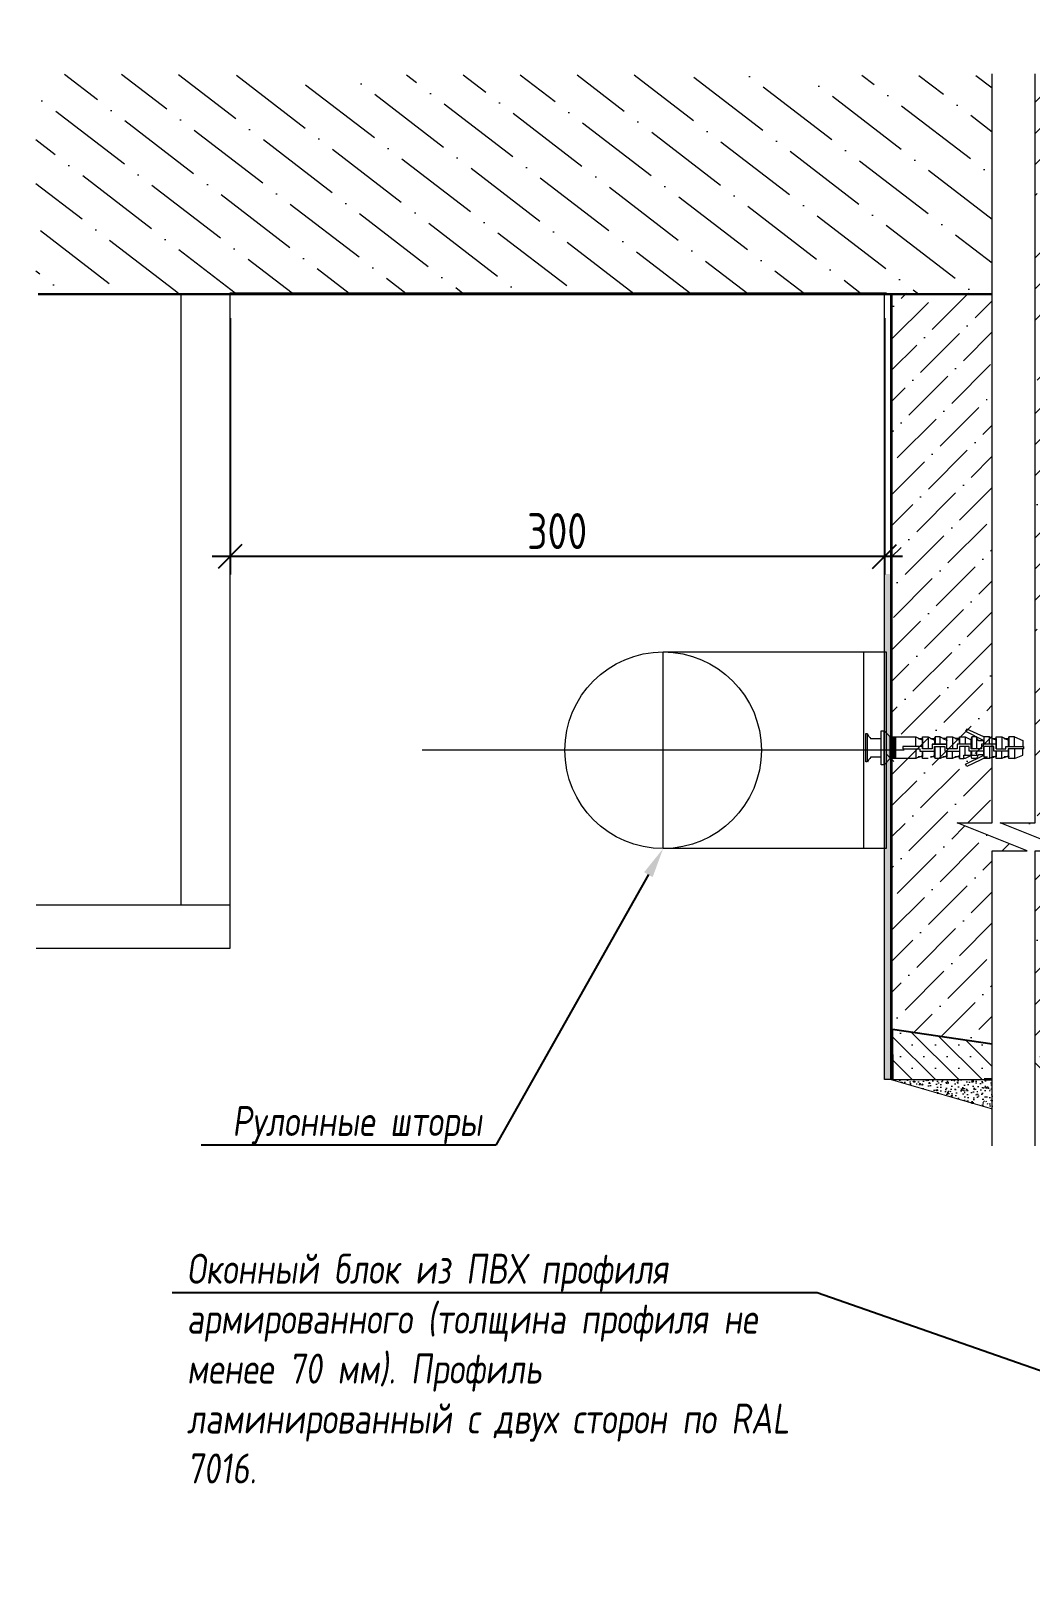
# Model space of a CAD drawing. Header units: millimetres. Extents: x -136099598 to 11807193, y 0 to 779331.
# Drawn here: x 719861 to 728210, y 206553 to 219539 of the extents above; entities that cross this region are included whole.
import ezdxf
from ezdxf import colors
from ezdxf.entities.mleader import LeaderData, LeaderLine
from ezdxf.math import Vec2, Vec3

# ---------------------------------------------------------------- set-up
doc = ezdxf.new("R2010")
doc.units = ezdxf.units.MM
doc.header["$MEASUREMENT"] = 0
doc.layers.get('0').update_dxf_attribs({"color": 250, "lineweight": 9})
doc.layers.get('Defpoints').update_dxf_attribs({"color": 8})
doc.layers.add('!!_для разрезов', color=7, linetype='Continuous')
doc.layers.add('Тонкая', color=7, linetype='Continuous')
for name, color, linetype, lineweight in [('+АР_Размеры', 252, 'Continuous', 9), ('_Штриховки', 250, 'Continuous', 13), ('PDF _Геометрия', 7, 'Continuous', 0), ('TN-СТЯЖКА', 252, 'Continuous', 15), ('АР_Гидроизол', 162, 'Continuous', 9), ('АР_Отметки', 250, 'Continuous', 15), ('АР_Перекрытие', 250, 'Continuous', 30), ('АР_Тонкие', 250, 'Continuous', 5), ('АР_Штриховка', 253, 'Continuous', 13), ('Рисунок', 6, 'Continuous', 35)]:
    doc.layers.add(name, color=color, linetype=linetype, lineweight=lineweight)
doc.styles.add('GOST 2.304', font='CS_Gost2304.shx')
doc.styles.add('ISOCPEUR', font='isocpeur.ttf', dxfattribs={"width": 0.7})
doc.styles.add('Архитект', font='isocpeur.ttf', dxfattribs={"width": 0.8, "oblique": 8})
doc.dimstyles.new('KK 100', dxfattribs={"dimscale": 100, "dimtxt": 3, "dimasz": 2, "dimexe": 1.5, "dimexo": 2, "dimtad": 1, "dimdec": 0, "dimtxsty": 'GOST 2.304', "dimblk": 'OBLIQUE', "dimcen": 2.5, "dimdle": 1.5, "dimadec": 0, "dimazin": 0, "dimtfac": 1, "dimtdec": 0, "dimtmove": 0, "dimatfit": 3, "dimarcsym": 0})

# ---------------------------------------------------------------- blocks, each defined once
blk = doc.blocks.new('_DotSmall')
at = {"color": 0, "linetype": 'ByBlock', "const_width": 0.5}
blk.add_lwpolyline([(-0.0625, 0, 1), (0.0625, 0, 1)], format="xyb", close=True, dxfattribs=at)
blk = doc.blocks.new('_Oblique')
at = {"color": 0, "linetype": 'ByBlock', "lineweight": -2}
blk.add_line((-0.5, -0.5), (0.5, 0.5), dxfattribs=at)
blk = doc.blocks.new('*D1870')
at = {"layer": 'Defpoints', "color": 0, "lineweight": 35, "transparency": 16777216}
for p in [(721522, 217343), (726987, 217343), (721522, 215153)]:
    blk.add_point(p, dxfattribs=at)
at = {"layer": 'АР_Гидроизол', "color": 0, "lineweight": -2, "transparency": 16777216}
for p, q in [((721522, 217143), (721522, 215003)), ((726987, 217143), (726987, 215003)), ((727137, 215153), (721372, 215153))]:
    blk.add_line(p, q, dxfattribs=at)
at = {"layer": 'АР_Гидроизол', "color": 0, "lineweight": -2, "transparency": 16777216, "xscale": 200, "yscale": 200, "zscale": 200, "rotation": 180}
blk.add_blockref('_Oblique', (721522, 215153), dxfattribs=at)
at = {"layer": 'АР_Гидроизол', "color": 0, "lineweight": -2, "transparency": 16777216, "xscale": 200, "yscale": 200, "zscale": 200}
blk.add_blockref('_Oblique', (726987, 215153), dxfattribs=at)
at = {"layer": 'АР_Гидроизол', "color": 0, "transparency": 16777216, "insert": (724254, 215366), "char_height": 300, "attachment_point": 5, "style": 'GOST 2.304'}
blk.add_mtext('300', dxfattribs=at)

msp = doc.modelspace()

# ---------------------------------------------------------------- hatches: boundary and pattern name
at = {"layer": '!!_для разрезов', "linetype": 'Continuous', "lineweight": 18}
h = msp.add_hatch(dxfattribs=at)
h.set_pattern_fill('SACNCR', color=253, scale=57.83317)
h.set_pattern_definition([(135, (1694585.74, -921542.34), (97.379378, 97.379378), []), (135, (1694488.36, -921542.34), (97.379378, 97.379378), [0, -137.715236])])
h.paths.add_polyline_path([(727886.399, 210786.71), (727886.399, 211086.659), (727054.832, 211207.735), (727056.716, 210786.71)])
h.paths.add_polyline_path([(728245.031, 211034.442), (728245.031, 210786.71), (728831.169, 210786.71), (729946.49, 210777.746), (729946.49, 210786.71)])
h = msp.add_hatch()
h.set_pattern_fill('AR-CONC', scale=0.578332, angle=180, style=0)
h.set_pattern_definition([(130, (3834384.73, 2299241.82), (-105.3631696, -9.2180785), [11.017219, -121.189408]), (185, (3834384.73, 2299241.82), (20.3820435, 110.4941134), [8.813775, -96.9515265]), (79.549, (3834375.95, 2299241.05), (-84.981507, 101.275532), [9.3631903, -102.9950928]), (133.8158, (3834384.73, 2299271.2), (-156.773603, -24.314411), [16.5258284, -181.784112]), (83.3644, (3834371.67, 2299269.18), (-137.298395, 143.094043), [14.0447854, -154.492639]), (188.816, (3834384.73, 2299271.2), (-137.29861, 143.0937895), [13.220663, -145.42729]), (159, (3834370.04, 2299263.86), (-87.6836915, -59.1433913), [11.017219, -121.189408]), (214, (3834370.04, 2299263.86), (-35.7420722, 106.52174), [8.813775, -96.9515265]), (108.5486, (3834362.73, 2299258.93), (-123.4255223, 47.3785857), [9.3631903, -102.9950928]), (142.5, (3834384.73, 2299241.822), (-1.78623717, 48.9008595), [0, -95.7763565, 0, -98.420489, 0, -97.3187671]), (172.5, (3834384.73, 2299241.82), (-38.6439291, 57.9376023), [0, -56.11436835, 0, -93.5729127, 0, -37.0913037]), (212.5, (3834417.49, 2299241.822), (-78.41633964, -3.31311426), [0, -36.7240631, 0, -114.5790767, 0, -152.0376211]), (222.5, (3834432.18, 2299241.82), (-85.6678015, 14.7049458), [0, -47.741282, 0, -76.0922587, 0, -107.9687454])])
h.paths.add_polyline_path([(726986.983, 210786.71), (727043.66, 210786.71), (727043.66, 215006.951), (726986.983, 215006.951)])
h = msp.add_hatch()
h.set_pattern_fill('AR-CONC', scale=0.578332, angle=180, style=0)
h.set_pattern_definition([(130, (3835161.54, 2299670.945), (-105.3631696, -9.2180785), [11.017219, -121.189408]), (185, (3835161.54, 2299670.94), (20.3820435, 110.4941134), [8.813775, -96.9515265]), (79.549, (3835152.76, 2299670.18), (-84.981507, 101.275532), [9.3631903, -102.9950928]), (133.8158, (3835161.54, 2299700.32), (-156.773603, -24.314411), [16.5258284, -181.784112]), (83.3644, (3835148.47, 2299698.3), (-137.298395, 143.094043), [14.0447854, -154.492639]), (188.816, (3835161.54, 2299700.32), (-137.29861, 143.0937895), [13.220663, -145.42729]), (159, (3835146.85, 2299692.98), (-87.6836915, -59.1433913), [11.017219, -121.189408]), (214, (3835146.85, 2299692.98), (-35.7420722, 106.52174), [8.813775, -96.9515265]), (108.5486, (3835139.54, 2299688.05), (-123.4255223, 47.3785857), [9.3631903, -102.9950928]), (142.5, (3835161.54, 2299670.945), (-1.78623717, 48.9008595), [0, -95.7763565, 0, -98.420489, 0, -97.3187671]), (172.5, (3835161.54, 2299670.945), (-38.6439291, 57.9376023), [0, -56.11436835, 0, -93.5729127, 0, -37.0913037]), (212.5, (3835194.297, 2299670.945), (-78.41633964, -3.31311426), [0, -36.7240631, 0, -114.5790767, 0, -152.0376211]), (222.5, (3835208.986, 2299670.945), (-85.6678015, 14.7049458), [0, -47.741282, 0, -76.0922587, 0, -107.9687454])])
h.paths.add_polyline_path([(727043.66, 210786.71), (727886.399, 210542.522), (727886.399, 210786.71)])
at = {"layer": '_Штриховки'}
h = msp.add_hatch(dxfattribs=at)
h.set_pattern_fill('ANSI36', color=256, scale=57.83317, angle=90, style=0)
h.set_pattern_definition([(225, (742544.46, 312966.14), (-357.05772, -97.37938), [459.0508, -91.81016, 0, -91.81016])])
h.paths.add_polyline_path([(727886.399, 211088.851), (727886.399, 212696.808), (728178.815, 212696.808), (727593.983, 212929.941), (727886.399, 212929.941), (727886.399, 217350.827), (727043.66, 217350.827), (727043.66, 211212.45)])
h.paths.add_polyline_path([(728245.031, 212696.808), (728245.031, 211036.252), (729946.49, 210786.71), (730874.785, 210786.71), (731565.819, 212179.333), (731565.819, 213399.489), (730032.792, 213399.489), (729946.042, 213486.239), (730032.792, 213572.988), (731565.819, 213572.988), (731565.819, 219166.427), (728245.031, 219166.427), (728245.031, 212929.941), (727952.616, 212929.941), (728537.447, 212696.808)])
at = {"layer": 'АР_Штриховка', "lineweight": 0, "transparency": 33554559}
h = msp.add_hatch(dxfattribs=at)
h.set_pattern_fill('ANSI36', color=256, scale=91.168291, angle=97.4338889)
h.set_pattern_definition([(142.433889, (-14058820.25, 583378.9), (-577.9966104, 79.393882), [723.64831, -144.729662, 0, -144.729662])])
h.paths.add_polyline_path([(727886.399, 217343.061), (727886.399, 219166.427), (719900.91, 219176.792), (719900.91, 217353.426)])

# ---------------------------------------------------------------- linework, layer by layer
at = {"layer": '!!_для разрезов', "color": 251, "linetype": 'Continuous', "lineweight": 18, "elevation": 0}
msp.add_lwpolyline([(727886.399, 211086.659), (727054.832, 211207.735), (727056.716, 210786.71), (727886.399, 210786.71)], dxfattribs=at)
at = {"layer": '+АР_Размеры', "ltscale": 100, "elevation": 0}
for points in [[(727886.399, 210235.522), (727886.399, 212696.808), (728178.815, 212696.808), (727593.983, 212929.941), (727886.399, 212929.941), (727886.399, 219182.535)], [(728245.031, 210235.522), (728245.031, 212696.808), (728537.447, 212696.808), (727952.616, 212929.941), (728245.031, 212929.941), (728245.031, 219182.535)]]:
    msp.add_lwpolyline(points, dxfattribs=at)
at = {"const_width": 8.675, "elevation": 0}
for points in [[(726986.983, 210786.71), (726986.983, 217343.061)], [(727886.399, 210542.522), (727043.66, 210786.71)]]:
    msp.add_lwpolyline(points, dxfattribs=at)
at = {"layer": 'PDF _Геометрия', "lineweight": 18}
msp.add_line((727150.723, 213536.283), (723126.841, 213536.283), dxfattribs=at)
at = {"layer": 'PDF _Геометрия', "lineweight": 18, "elevation": 0}
for points in [[(727002.749, 217350.827), (721521.606, 217350.827), (721521.606, 211880.729), (719903.576, 211880.729)], [(721114.884, 212247.203), (721114.884, 217350.827)], [(726870.104, 213633.232), (726959.951, 213633.232)], [(727035.676, 213467.624), (726983.691, 213415.577), (726959.951, 213415.577), (726959.951, 213699.484), (726983.691, 213699.484), (727035.676, 213647.439), (727248.606, 213647.439), (727276.973, 213633.244)], [(726983.691, 213415.577), (726983.691, 213699.484)], [(727276.973, 213481.819), (727248.606, 213467.624), (727035.676, 213467.624), (727035.676, 213647.427)], [(727054.668, 213467.624), (727054.668, 213647.427)], [(727064.043, 213467.624), (727064.043, 213647.427)], [(727073.538, 213647.415), (727073.538, 213467.611)], [(727083.034, 213467.624), (727083.034, 213647.427)], [(727248.606, 213566.99), (727248.606, 213647.427)], [(727267.598, 213633.232), (727305.339, 213633.232), (727305.339, 213619.036), (727305.339, 213548.06)], [(727305.339, 213633.232), (727305.339, 213647.427), (727352.697, 213647.427), (727352.697, 213548.06)], [(727385.812, 213585.909), (727508.895, 213585.909), (727385.812, 213585.909), (727385.812, 213548.06), (727305.339, 213548.06), (727305.339, 213566.99), (727305.339, 213647.427)], [(727352.697, 213647.427), (727376.315, 213633.232)], [(727406.387, 213618.915), (727371.69, 213633.232), (727404.804, 213633.232), (727409.43, 213647.427)], [(727404.804, 213633.232), (727404.804, 213619.036), (727404.804, 213585.909)], [(727452.041, 213585.909), (727452.041, 213647.427), (727409.43, 213647.427), (727409.43, 213585.909)], [(727452.041, 213647.427), (727480.406, 213633.232)], [(727508.895, 213548.06), (727508.895, 213619.036), (727508.895, 213633.232), (727475.66, 213633.232), (727510.478, 213618.915)], [(727712.33, 213585.909), (727593.995, 213585.909), (727593.995, 213548.06), (727508.895, 213548.06), (727508.895, 213647.427), (727556.132, 213647.427), (727556.132, 213548.06)], [(727508.895, 213633.232), (727508.895, 213647.427)], [(727556.132, 213647.427), (727584.498, 213633.232)], [(727612.986, 213633.232), (727612.986, 213619.036), (727612.986, 213585.909), (727612.986, 213647.427), (727612.986, 213633.232), (727575.123, 213633.232)], [(727612.986, 213647.427), (727650.849, 213647.427), (727660.222, 213647.427), (727712.33, 213623.759)], [(727660.222, 213647.427), (727660.222, 213585.909)], [(727863.778, 213585.909), (727863.778, 213647.427), (727816.421, 213647.427), (727674.467, 213713.668), (727664.971, 213694.736), (727816.421, 213619.036)], [(727920.511, 213585.909), (727797.428, 213585.909), (727797.428, 213548.06), (727712.33, 213548.06), (727712.33, 213623.759), (727717.076, 213647.427)], [(727759.565, 213548.06), (727759.565, 213633.232), (727754.939, 213647.427), (727717.076, 213647.427), (727717.076, 213548.06)], [(727816.421, 213647.427), (727816.421, 213614.3), (727816.421, 213585.909), (727816.421, 213614.3), (727773.809, 213614.3), (727759.565, 213633.232)], [(727863.778, 213647.427), (727892.145, 213633.232)], [(727882.648, 213633.22), (727920.511, 213633.22), (727920.511, 213619.024), (727920.511, 213548.06), (727920.511, 213647.427), (727967.871, 213647.427), (727967.871, 213548.06)], [(727920.511, 213633.232), (727920.511, 213647.427)], [(727967.871, 213647.427), (727996.235, 213633.232)], [(728024.602, 213633.232), (728019.854, 213619.036), (728019.854, 213566.978)], [(728071.961, 213566.99), (728071.961, 213647.427), (728024.602, 213647.427), (728024.602, 213566.978)], [(728071.961, 213647.427), (728142.937, 213619.036), (728142.937, 213566.978)], [(727000.37, 213506.058), (727064.286, 213442.094)], [(727305.339, 213566.978), (727139.767, 213566.978), (727139.767, 213548.06), (727281.72, 213548.06), (727281.72, 213529.128), (727404.804, 213529.128)], [(727248.606, 213548.06), (727248.606, 213467.611)], [(727305.339, 213467.624), (727305.339, 213524.405), (727305.339, 213496.014), (727305.339, 213481.819), (727267.476, 213481.819)], [(727404.804, 213496.001), (727404.804, 213566.978), (727489.902, 213566.978), (727489.902, 213529.128), (727612.986, 213529.128)], [(727409.43, 213467.624), (727409.43, 213524.405), (727409.43, 213566.99)], [(727452.041, 213566.978), (727452.041, 213467.611)], [(727556.132, 213467.624), (727508.895, 213467.624), (727508.895, 213529.128), (727508.895, 213496.014), (727508.895, 213481.819), (727475.78, 213481.819)], [(727584.498, 213481.819), (727556.132, 213467.624), (727556.132, 213529.14)], [(727816.421, 213529.128), (727693.337, 213529.128), (727693.337, 213566.99), (727612.986, 213566.99), (727612.986, 213496.014), (727612.986, 213481.819), (727575.123, 213481.819)], [(727612.986, 213566.978), (727612.986, 213467.611), (727650.849, 213467.611), (727650.849, 213496.001), (727660.222, 213496.001), (727660.222, 213566.978)], [(727660.222, 213496.014), (727712.33, 213496.014), (727717.076, 213496.014), (727717.076, 213529.128)], [(728019.854, 213529.128), (727901.518, 213529.128), (727901.518, 213566.978), (727816.421, 213566.978), (727816.421, 213500.737), (727816.421, 213481.806), (727844.787, 213481.806), (727674.467, 213401.37), (727664.971, 213420.301), (727816.421, 213496.001)], [(727712.33, 213496.014), (727712.33, 213529.128)], [(727717.076, 213496.014), (727759.565, 213496.014), (727769.061, 213496.014), (727773.809, 213500.737), (727816.421, 213500.737), (727816.421, 213566.978)], [(727759.565, 213496.014), (727759.565, 213529.128)], [(727863.778, 213566.978), (727863.778, 213467.611)], [(727967.871, 213467.624), (727920.511, 213467.624), (727920.511, 213529.128), (727920.511, 213496.014), (727920.511, 213481.819), (727882.648, 213481.819)], [(727920.511, 213548.06), (728000.983, 213548.06), (728000.983, 213566.978), (728147.685, 213566.978), (728147.685, 213548.06), (728019.854, 213548.06), (728019.854, 213496.001)], [(727996.235, 213481.819), (727967.871, 213467.624), (727967.871, 213529.14)], [(728024.602, 213467.624), (728024.602, 213548.06)], [(728071.961, 213548.06), (728071.961, 213467.611), (728142.937, 213496.001), (728142.937, 213548.06)], [(726870.104, 213481.819), (726959.951, 213481.819)], [(727352.697, 213467.624), (727305.339, 213467.624), (727305.339, 213481.819)], [(727404.804, 213496.014), (727404.804, 213481.819), (727371.69, 213481.819)], [(727480.406, 213481.819), (727452.041, 213467.624), (727409.43, 213467.624), (727404.804, 213481.819)], [(727508.895, 213467.624), (727508.895, 213481.819)], [(727612.986, 213467.611), (727612.986, 213481.806)], [(727769.061, 213496.014), (727754.819, 213467.624), (727717.076, 213467.624), (727712.33, 213491.278), (727660.222, 213467.624), (727650.726, 213467.624)], [(727892.145, 213481.819), (727863.657, 213467.624), (727816.421, 213467.624)], [(727920.511, 213467.624), (727920.511, 213481.819)], [(728019.854, 213496.014), (728024.602, 213481.819), (727986.741, 213481.819)], [(728071.961, 213467.611), (728024.602, 213467.611), (728024.602, 213481.806)], [(719903.576, 212247.203), (721521.606, 212247.203)]]:
    msp.add_lwpolyline(points, dxfattribs=at)
for points in [[(727000.005, 212715.549), (725138.782, 212715.549), (725138.782, 214356.976), (727000.005, 214356.976)], [(727000.005, 212715.549), (726813.493, 212715.549), (726813.493, 214356.976), (727000.005, 214356.976)], [(726832.242, 213439.233), (726832.242, 213675.818), (726841.738, 213675.818), (726841.738, 213439.233)]]:
    msp.add_lwpolyline(points, close=True, dxfattribs=at)
msp.add_lwpolyline([(728023.262, 213618.574, 0.002048264), (727986.741, 213633.232), (728024.602, 213633.232), (728024.602, 213647.427)], format="xyb", dxfattribs=at)
at = {"layer": 'PDF _Геометрия', "lineweight": 18}
msp.add_circle((725138.766, 213536.283), 820.692, dxfattribs=at)
for centre, radius, start, end in [((726988.548, 213746.24), 161.614, 206.8007769, 224.8033621), ((725725.589, 209766.365), 4164.509, 67.6820776, 68.2007535), ((726037.459, 209776.994), 4153.026, 67.6818414, 68.2019624), ((726176.739, 209356.922), 4605.9, 67.7074807, 68.176462), ((726988.284, 213364.23), 161.308, 135.1732749, 153.2067677), ((724198.775, 221106.595), 8224.377, 291.9522171, 292.210329), ((710200.401, 256007.918), 45865.416, 291.9875713, 292.0339955), ((711470.183, 253124.435), 42755.222, 291.9858123, 292.0356138), ((724518.864, 221102.287), 8215.691, 291.8821883, 292.1413482), ((725249.092, 220061.949), 7094.585, 291.8334679, 292.1409715), ((725379.817, 219961.78), 6989.98, 291.9009777, 292.2121507)]:
    msp.add_arc(centre, radius, start, end, dxfattribs=at)
at = {"layer": 'TN-СТЯЖКА', "elevation": 0}
msp.add_lwpolyline([(727043.66, 210786.71), (726986.983, 210786.71), (726986.983, 217343.061), (727043.66, 217343.061)], close=True, dxfattribs=at)
at = {"layer": 'АР_Перекрытие', "lineweight": 30, "ltscale": 100, "elevation": 0}
msp.add_lwpolyline([(727886.399, 217343.061), (719919.422, 217343.061)], dxfattribs=at)
at = {"layer": 'Рисунок'}
for p, q in [((727043.66, 217343.061), (727043.66, 210786.71)), ((727886.399, 210786.71), (727820.468, 210786.71))]:
    msp.add_line(p, q, dxfattribs=at)
at = {"layer": 'Тонкая', "ltscale": 100}
msp.add_line((727054.832, 211207.735), (727886.399, 211086.659), dxfattribs=at)

# ---------------------------------------------------------------- dimensions: what is measured, and where the dimension line sits
at = {"layer": 'АР_Гидроизол'}
dim = msp.add_linear_dim(base=(721521.606, 215153.113), p1=(726986.983, 217343.061), p2=(721521.606, 217343.061), text='300', dimstyle='KK 100', dxfattribs=at)
dim.commit()
dim.dimension.update_dxf_attribs({"geometry": '*D1870', "text_midpoint": (724254.295, 215365.613)})

# ---------------------------------------------------------------- leaders
at = {"layer": 'АР_Отметки'}
ml = msp.add_multileader_mtext('Standard', dxfattribs=at)
ml.set_content('Л.2', color=256, style='ISOCPEUR')
ml.set_leader_properties(color=256, linetype='Continuous', lineweight=-1)
ml.set_arrow_properties(name='DOTSMALL')
ml.build(insert=Vec2(0, 0))
ml.multileader.update_dxf_attribs({"has_text_frame": 1, "text_left_attachment_type": 4, "text_right_attachment_type": 4, "dogleg_length": 100, "arrow_head_size": 280.8})
ctx = ml.context
ctx.base_point, ctx.char_height, ctx.arrow_head_size, ctx.landing_gap_size, ctx.plane_origin = Vec3(757009.836, 304935.888), 390, 280.8, 78, Vec3(796377.867, 286803.821)
ctx.left_attachment, ctx.right_attachment = 4, 4
notes = []
notes.append((ctx, [(0, (0, 0, 0), (0, 0), (1, 0), 1, [])]))
ctx.mtext.insert, ctx.mtext.width, ctx.mtext.line_spacing_style, ctx.mtext.flow_direction = Vec3(757087.836, 305455.888), 1330.20737, 2, 5
at = {"layer": 'АР_Тонкие'}
ml = msp.add_multileader_mtext('Standard', dxfattribs=at)
ml.set_content('\\pxsm1,ql;Рулонные шторы', color=256, style='Архитект')
ml.set_leader_properties()
ml.build(insert=Vec2(0, 0))
ml.multileader.update_dxf_attribs({"text_left_attachment_type": 6, "text_right_attachment_type": 6, "dogleg_length": 100, "arrow_head_size": 250})
ctx = ml.context
ctx.base_point, ctx.char_height, ctx.arrow_head_size, ctx.landing_gap_size, ctx.plane_origin, ctx.plane_x_axis = Vec3(723640.342, 210241.199), 250, 250, 25, Vec3(699528.05, 196387.299), Vec3(-1, 0)
ctx.left_attachment, ctx.right_attachment = 6, 6
notes.append((ctx, [(1, (1, 1, 0), (723740.342, 210241.199), (-1, 0), 100, [(0, [(725138.741, 212715.591)], 0, [])])]))
ctx.mtext.insert, ctx.mtext.width, ctx.mtext.defined_height, ctx.mtext.flow_direction = Vec3(721540.207, 210566.199), 3072.44462, 660.993, 5
ml = msp.add_multileader_mtext('Standard', dxfattribs=at)
ml.set_content('\\pxqlsm1;Оконный блок из ПВХ профиля армированного (толщина профиля не менее 70 мм). Профиль ламинированный с двух сторон по RAL 7016.', color=256, style='Архитект')
ml.set_leader_properties()
ml.build(insert=Vec2(0, 0))
ml.multileader.update_dxf_attribs({"text_left_attachment_type": 6, "text_right_attachment_type": 6, "dogleg_length": 100, "arrow_head_size": 250})
ctx = ml.context
ctx.base_point, ctx.char_height, ctx.arrow_head_size, ctx.landing_gap_size, ctx.plane_origin, ctx.plane_x_axis = Vec3(726324.791, 209008.315), 250, 250, 25, Vec3(709542.592, 192732.234), Vec3(-1, 0)
ctx.left_attachment, ctx.right_attachment = 6, 6
notes.append((ctx, [(1, (1, 1, 0), (726424.791, 209008.315), (-1, 0), 100, [(0, [(730192.74, 207691.016)], 0, [])])]))
ctx.mtext.insert, ctx.mtext.width, ctx.mtext.defined_height, ctx.mtext.flow_direction = Vec3(721161.683, 209333.315), 5208.75, 325, 5
for ctx, leaders in notes:
    for number, flags, end, landing, length, lines in leaders:
        leader = LeaderData()
        leader.index, (leader.has_last_leader_line, leader.has_dogleg_vector, leader.attachment_direction) = number, flags
        leader.last_leader_point, leader.dogleg_vector, leader.dogleg_length = Vec3(end), Vec3(landing), length
        for number, points, colour, breaks in lines:
            line = LeaderLine()
            line.index, line.vertices, line.color, line.breaks = number, Vec3.list(points), colors.encode_raw_color(colour), breaks
            leader.lines.append(line)
        ctx.leaders.append(leader)

doc.saveas('drawing.dxf')
